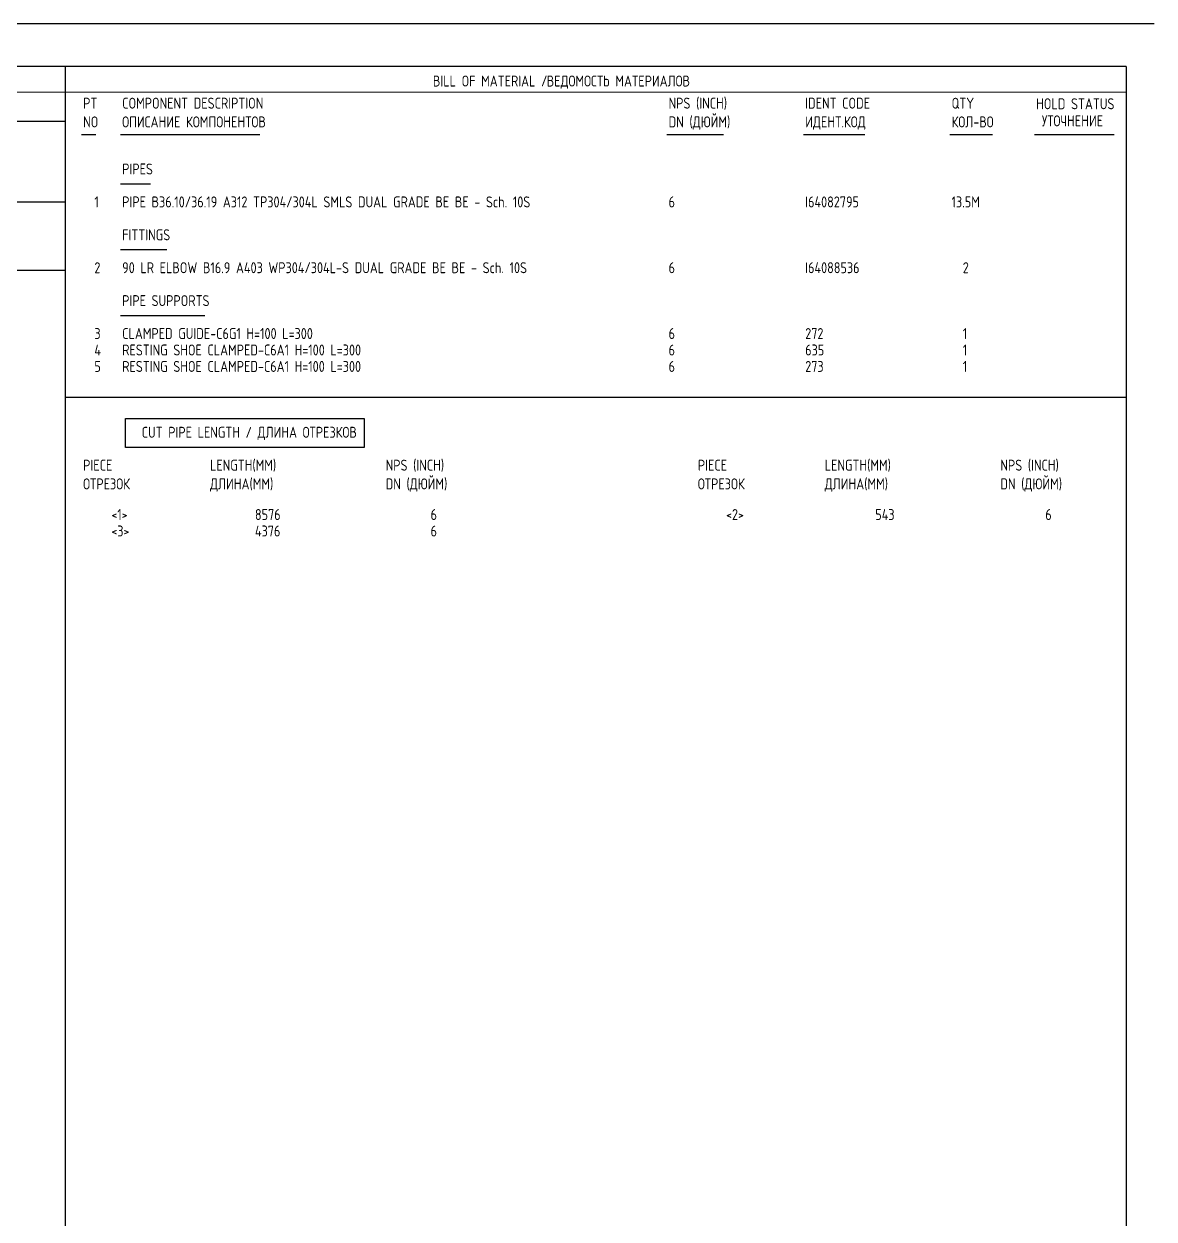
# Model space of a CAD drawing. Extents: x -1005 to 594, y -998 to 420.
# Drawn here: x 395.4 to 594, y 210 to 420 of the extents above; entities that cross this region are included whole.
import ezdxf

# ---------------------------------------------------------------- set-up
doc = ezdxf.new("R2010")
doc.units = 0
doc.styles.add('TTFN17', font='GOST type A')

msp = doc.modelspace()

# ---------------------------------------------------------------- linework, layer by layer
at = {"layer": 'GT_1', "flags": 128}
for points in [[(594, 420), (0, 420)], [(589.1, 412.5), (25.4, 412.5)], [(402.7, 412.5), (402.7, 7.5)], [(589.1, 412.5), (589.1, 7.5)], [(589.1, 408), (162.7, 407.9)], [(190.3, 402.9), (402.7, 402.9)], [(408.046, 400.531), (405.557, 400.531)], [(436.894, 400.531), (412.414, 400.531)], [(518.373, 400.531), (508.414, 400.531)], [(543.202, 400.531), (532.414, 400.531)], [(565.597, 400.531), (558.129, 400.531)], [(587, 400.5), (573, 400.5)], [(417.669, 391.854), (412.414, 391.854)], [(402.7, 388.7), (226.9, 388.7)], [(420.573, 380.289), (412.414, 380.289)], [(402.7, 376.7), (25.4, 376.7)], [(427.211, 368.724), (412.414, 368.724)], [(402.7, 354.428), (589, 354.428)], [(413.271, 350.643), (455.204, 350.643), (455.204, 345.595), (413.271, 345.595), (413.271, 350.643)]]:
    msp.add_lwpolyline(points, dxfattribs=at)

# ---------------------------------------------------------------- texts
at = {"layer": 'GT_1', "style": 'TTFN17'}
for s, p in [('BILL OF MATERIAL /', (467.289, 409)), ('ВЕДОМОСТЬ МАТЕРИАЛОВ', (487.289, 409)), ('PT', (405.846, 405.109)), ('COMPONENT DESCRIPTION', (412.703, 405.109)), ('NPS (INCH)', (508.703, 405.109)), ('IDENT CODE', (532.703, 405.109)), ('QTY', (558.417, 405.109)), ('HOLD STATUS', (573.289, 405)), ('NO', (405.846, 401.822)), ('ОПИСАНИЕ КОМПОНЕНТОВ', (412.703, 401.822)), ('DN (ДЮЙМ)', (508.703, 401.822)), ('ИДЕНТ.КОД', (532.703, 401.822)), ('КОЛ-ВО', (558.417, 401.822)), ('УТОЧНЕНИЕ', (574.289, 402)), ('PIPES', (412.703, 393.544)), ('  1', (405.846, 387.762)), ('PIPE B36.10/36.19 A312 TP304/304L SMLS DUAL GRADE BE BE - Sch. 10S', (412.703, 387.762)), ('6', (508.703, 387.762)), ('I64082795', (532.703, 387.762)), ('13.5M', (558.417, 387.762)), ('FITTINGS', (412.703, 381.98)), ('  2', (405.846, 376.197)), ('90 LR ELBOW B16.9 A403 WP304/304L-S DUAL GRADE BE BE - Sch. 10S', (412.703, 376.197)), ('6', (508.703, 376.197)), ('I64088536', (532.703, 376.197)), ('  2', (558.417, 376.197)), ('PIPE SUPPORTS', (412.703, 370.415)), ('  3', (405.846, 364.633)), ('CLAMPED GUIDE-C6G1 H=100 L=300', (412.703, 364.633)), ('6', (508.703, 364.633)), ('272', (532.703, 364.633)), ('  1', (558.417, 364.633)), ('  4', (405.846, 361.741)), ('RESTING SHOE CLAMPED-C6A1 H=100 L=300', (412.703, 361.741)), ('6', (508.703, 361.741)), ('635', (532.703, 361.741)), ('  1', (558.417, 361.741)), ('  5', (405.846, 358.85)), ('RESTING SHOE CLAMPED-C6A1 H=100 L=300', (412.703, 358.85)), ('6', (508.703, 358.85)), ('273', (532.703, 358.85)), ('  1', (558.417, 358.85)), ('CUT PIPE LENGTH / ДЛИНА ОТРЕЗКОВ', (416.132, 347.286)), ('PIECE', (405.846, 341.503)), ('LENGTH(MM)', (428.132, 341.503)), ('NPS (INCH)', (458.989, 341.503)), ('PIECE', (513.846, 341.503)), ('LENGTH(MM)', (536.132, 341.503)), ('NPS (INCH)', (566.989, 341.503)), ('ДЛИНА(MM)', (428.132, 338.217)), ('DN (ДЮЙМ)', (458.989, 338.217)), ('ДЛИНА(MM)', (536.132, 338.217)), ('DN (ДЮЙМ)', (566.989, 338.217)), ('ОТРЕЗОК', (405.846, 338.217)), ('ОТРЕЗОК', (513.846, 338.217)), ('     <1>', (405.846, 332.83)), ('        8576', (428.132, 332.83)), ('        6', (458.989, 332.83)), ('     <2>', (513.846, 332.83)), ('         543', (536.132, 332.83)), ('        6', (566.989, 332.83)), ('     <3>', (405.846, 329.939)), ('        4376', (428.132, 329.939)), ('        6', (458.989, 329.939))]:
    msp.add_text(s, height=1.925, dxfattribs=at).set_placement(p)

doc.saveas('drawing.dxf')
